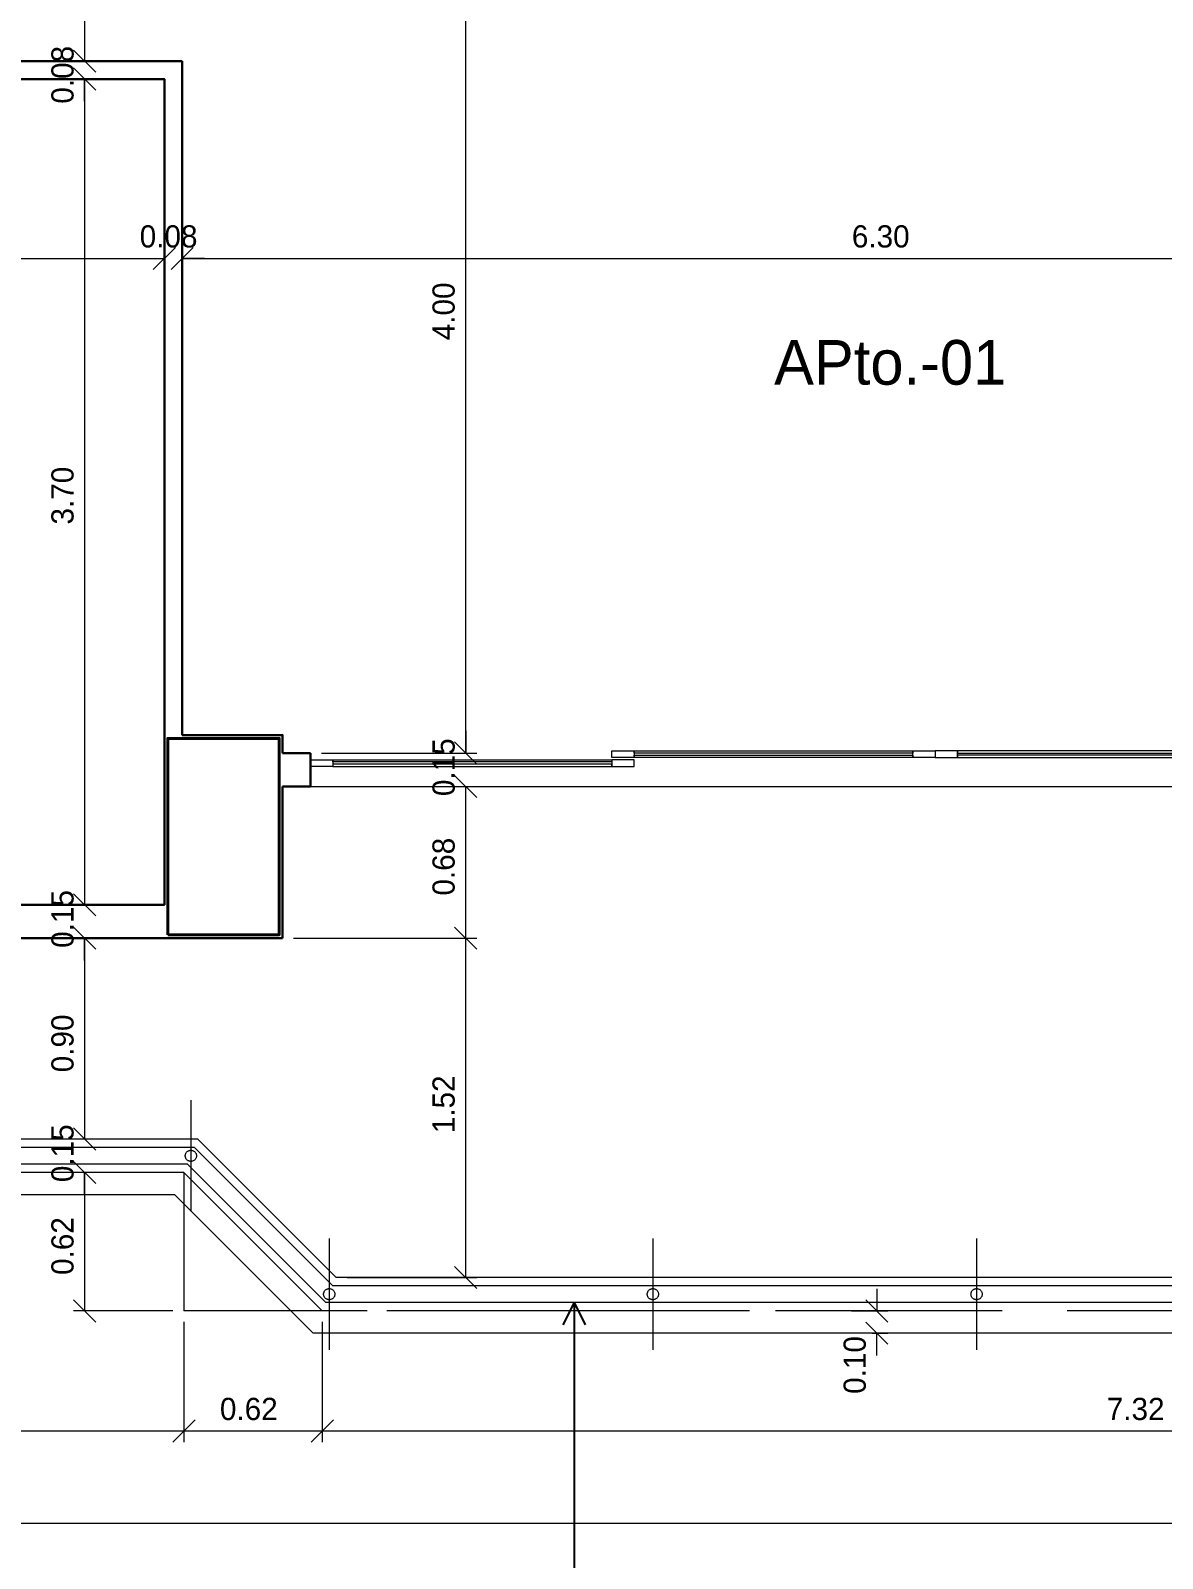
# Model space of a CAD drawing. Header units: metres. Extents: x 2.9 to 62.3, y 8 to 50.1.
# Drawn here: x 20.46 to 25.54, y 11.8 to 18.65 of the extents above; entities that cross this region are included whole.
import ezdxf
from ezdxf.enums import TextEntityAlignment as Align

# ---------------------------------------------------------------- set-up
doc = ezdxf.new("R2010")
doc.units = ezdxf.units.M
doc.header["$MEASUREMENT"] = 0
for name, pattern in [('DGN Style 2', [1.016237, 0.609742, -0.406495]), ('DGN Style 3', [1.422731, 1.016237, -0.406495]), ('DGN Style 4', [1.626995, 0.812989, -0.406495, 0.001016, -0.406495])]:
    doc.linetypes.add(name, pattern=pattern)
doc.layers.get('Defpoints').update_dxf_attribs({"lineweight": 0})
for name, color, linetype, lineweight in [('CORNIJAS_VAR NA PLANTA PTIPO 1', 7, 'Continuous', 0), ('Cotas', 13, 'Continuous', 0), ('Level 1', 7, 'Continuous', 0), ('Level 12', 7, 'Continuous', 0), ('Level 14', 7, 'Continuous', 0), ('Level 24-1', 7, 'Continuous', 0), ('Level 44', 7, 'Continuous', 0), ('Level 50', 7, 'Continuous', 0), ('Level 62-1', 7, 'Continuous', 0), ('Level 7', 7, 'Continuous', 0)]:
    doc.layers.add(name, color=color, linetype=linetype, lineweight=lineweight)
doc.styles.add('Style-INTL_ENGINEERING', font='INTL_ENGINEERING.shx')
doc.dimstyles.get("Standard").update_dxf_attribs({"dimtxt": 0.18, "dimasz": 0.18, "dimexe": 0.18, "dimexo": 0.0625, "dimgap": 0.09, "dimtad": 0, "dimtih": 1, "dimtoh": 1, "dimdec": 4, "dimzin": 1, "dimdsep": 46, "dimtxsty": 'Standard', "dimcen": 0, "dimadec": 0, "dimazin": 0, "dimtfac": 1, "dimtdec": 4, "dimtofl": 0, "dimtmove": 0, "dimatfit": 3, "dimfxl": 0, "dimtolj": 1, "dimtzin": 1, "dimarcsym": 0})

# ---------------------------------------------------------------- blocks, each defined once
blk = doc.blocks.new('PM320')
at = {"layer": 'Level 14', "color": 7, "linetype": 'Continuous', "lineweight": 13, "flags": 128}
for points in [[(1.35, 0.01), (1.45, 0.01), (1.45, -0.0201), (1.35, -0.02)], [(1.45, 0.01), (2.7, 0.01), (2.7, 0), (1.45, -0.0001)], [(2.7, 0.01), (2.8, 0.01), (2.8, -0.02), (2.7, -0.02)], [(2.9, 0.0099), (2.8, 0.01), (2.8, -0.02), (2.9, -0.0201)], [(4.15, 0.01), (2.9, 0.01), (2.9, -0.0001), (4.15, -0.0001)], [(4.25, 0.01), (4.15, 0.01), (4.15, -0.02), (4.25, -0.02)], [(0.0999, -0.06), (0, -0.06), (-0.0001, -0.03), (0.1, -0.03)], [(0.1, -0.03), (1.35, -0.03), (1.35, -0.04), (0.0999, -0.04)], [(1.35, -0.05), (0.0999, -0.05), (0.0999, -0.06), (1.35, -0.06)], [(1.35, -0.06), (1.45, -0.06), (1.45, -0.03), (1.35, -0.03)], [(1.4505, -0.01), (2.7, -0.01), (2.7, -0.02), (1.4506, -0.02)], [(4.1495, -0.01), (2.9, -0.01), (2.9, -0.0201), (4.1495, -0.02)], [(4.25, -0.06), (4.15, -0.06), (4.15, -0.03), (4.25, -0.03)], [(5.5, -0.0301), (4.25, -0.0301), (4.25, -0.04), (5.5, -0.0401)], [(4.25, -0.05), (5.5, -0.0501), (5.5, -0.0601), (4.25, -0.06)], [(5.5, -0.0601), (5.6, -0.0601), (5.6, -0.0301), (5.5, -0.0301)]]:
    blk.add_lwpolyline(points, close=True, dxfattribs=at)
at = {"layer": 'Level 7', "color": 7, "linetype": 'Continuous', "lineweight": 30}
for p, q in [((0, 0), (0, -0.15)), ((5.6, 0.0001), (5.6, -0.1499))]:
    blk.add_line(p, q, dxfattribs=at)
blk = doc.blocks.new('_Oblique')
at = {"color": 0, "linetype": 'ByBlock', "lineweight": -2}
blk.add_line((0.5, 0.5), (-0.5, -0.5), dxfattribs=at)
blk = doc.blocks.new('*D426')
at = {"layer": 'Cotas', "color": 2, "linetype": 'Continuous', "lineweight": 0}
for p, q in [((21.0646, 18.3795), (21.0646, 17.5752)), ((18.0646, 17.6795), (18.0646, 17.5752)), ((18.0646, 17.6247), (21.0646, 17.6247))]:
    blk.add_line(p, q, dxfattribs=at)
at = {"layer": 'Defpoints'}
for p in [(21.0646, 18.429), (18.0646, 17.729), (19.5646, 17.6247), (21.0646, 17.6247)]:
    blk.add_point(p, dxfattribs=at)
at = {"layer": 'Cotas', "color": 2, "linetype": 'Continuous', "lineweight": 0, "xscale": 0.0995, "yscale": 0.0995, "zscale": 0.0995, "rotation": 180}
blk.add_blockref('_Oblique', (18.0646, 17.6247), dxfattribs=at)
at = {"layer": 'Cotas', "color": 2, "linetype": 'Continuous', "lineweight": 0, "xscale": 0.0995, "yscale": 0.0995, "zscale": 0.0995}
blk.add_blockref('_Oblique', (21.0646, 17.6247), dxfattribs=at)
at = {"layer": 'Cotas', "color": 2, "linetype": 'Continuous', "lineweight": 0, "style": 'Style-INTL_ENGINEERING'}
blk.add_text('3.00', height=0.0995, dxfattribs=at).set_placement((19.4141, 17.724), align=Align.MIDDLE_LEFT)
blk = doc.blocks.new('*D427')
at = {"layer": 'Cotas', "color": 2, "linetype": 'Continuous', "lineweight": 0}
for p, q in [((21.1446, 18.4595), (21.1446, 17.5752)), ((21.0646, 18.3795), (21.0646, 17.5752)), ((20.9651, 17.6247), (21.0646, 17.6247)), ((21.2441, 17.6247), (21.1446, 17.6247))]:
    blk.add_line(p, q, dxfattribs=at)
at = {"layer": 'Defpoints'}
for p in [(21.1446, 18.509), (21.0646, 18.429), (21.1046, 17.6247), (21.1446, 17.6247)]:
    blk.add_point(p, dxfattribs=at)
at = {"layer": 'Cotas', "color": 2, "linetype": 'Continuous', "lineweight": 0, "xscale": 0.0995, "yscale": 0.0995, "zscale": 0.0995}
blk.add_blockref('_Oblique', (21.0646, 17.6247), dxfattribs=at)
at = {"layer": 'Cotas', "color": 2, "linetype": 'Continuous', "lineweight": 0, "xscale": 0.0995, "yscale": 0.0995, "zscale": 0.0995, "rotation": 180}
blk.add_blockref('_Oblique', (21.1446, 17.6247), dxfattribs=at)
at = {"layer": 'Cotas', "color": 2, "linetype": 'Continuous', "lineweight": 0, "style": 'Style-INTL_ENGINEERING'}
blk.add_text('0.08', height=0.0995, dxfattribs=at).set_placement((20.9541, 17.724), align=Align.MIDDLE_LEFT)
blk = doc.blocks.new('*D428')
at = {"layer": 'Cotas', "color": 2, "linetype": 'Continuous', "lineweight": 0}
for p, q in [((27.4446, 18.5095), (27.4446, 17.5752)), ((21.1446, 18.4595), (21.1446, 17.5752)), ((21.1446, 17.6247), (27.4446, 17.6247))]:
    blk.add_line(p, q, dxfattribs=at)
at = {"layer": 'Defpoints'}
for p in [(27.4446, 18.559), (21.1446, 18.509), (24.2946, 17.6247), (27.4446, 17.6247)]:
    blk.add_point(p, dxfattribs=at)
at = {"layer": 'Cotas', "color": 2, "linetype": 'Continuous', "lineweight": 0, "xscale": 0.0995, "yscale": 0.0995, "zscale": 0.0995, "rotation": 180}
blk.add_blockref('_Oblique', (21.1446, 17.6247), dxfattribs=at)
at = {"layer": 'Cotas', "color": 2, "linetype": 'Continuous', "lineweight": 0, "xscale": 0.0995, "yscale": 0.0995, "zscale": 0.0995}
blk.add_blockref('_Oblique', (27.4446, 17.6247), dxfattribs=at)
at = {"layer": 'Cotas', "color": 2, "linetype": 'Continuous', "lineweight": 0, "style": 'Style-INTL_ENGINEERING'}
blk.add_text('6.30', height=0.0995, dxfattribs=at).set_placement((24.1457, 17.724), align=Align.MIDDLE_LEFT)
blk = doc.blocks.new('*D471')
at = {"layer": 'Cotas', "color": 2, "linetype": 'Continuous', "lineweight": 0}
for p, q in [((21.7724, 12.8595), (21.7724, 12.3211)), ((29.0877, 12.8595), (29.0877, 12.3211)), ((29.0877, 12.3706), (21.7724, 12.3706))]:
    blk.add_line(p, q, dxfattribs=at)
at = {"layer": 'Defpoints'}
for p in [(21.7724, 12.909), (29.0877, 12.909), (21.7724, 12.3706), (25.43, 12.3706)]:
    blk.add_point(p, dxfattribs=at)
at = {"layer": 'Cotas', "color": 2, "linetype": 'Continuous', "lineweight": 0, "xscale": 0.0995, "yscale": 0.0995, "zscale": 0.0995, "rotation": 180}
blk.add_blockref('_Oblique', (21.7724, 12.3706), dxfattribs=at)
at = {"layer": 'Cotas', "color": 2, "linetype": 'Continuous', "lineweight": 0, "xscale": 0.0995, "yscale": 0.0995, "zscale": 0.0995}
blk.add_blockref('_Oblique', (29.0877, 12.3706), dxfattribs=at)
at = {"layer": 'Cotas', "color": 2, "linetype": 'Continuous', "lineweight": 0, "style": 'Style-INTL_ENGINEERING'}
blk.add_text('7.32', height=0.0995, dxfattribs=at).set_placement((25.2883, 12.4698), align=Align.MIDDLE_LEFT)
blk = doc.blocks.new('*D472')
at = {"layer": 'Cotas', "color": 2, "linetype": 'Continuous', "lineweight": 0}
for p, q in [((21.1524, 12.8595), (21.1524, 12.3211)), ((21.7724, 12.8595), (21.7724, 12.3211)), ((21.7724, 12.3706), (21.1524, 12.3706))]:
    blk.add_line(p, q, dxfattribs=at)
at = {"layer": 'Defpoints'}
for p in [(21.1524, 12.909), (21.7724, 12.909), (21.1524, 12.3706), (21.4624, 12.3706)]:
    blk.add_point(p, dxfattribs=at)
at = {"layer": 'Cotas', "color": 2, "linetype": 'Continuous', "lineweight": 0, "xscale": 0.0995, "yscale": 0.0995, "zscale": 0.0995, "rotation": 180}
blk.add_blockref('_Oblique', (21.1524, 12.3706), dxfattribs=at)
at = {"layer": 'Cotas', "color": 2, "linetype": 'Continuous', "lineweight": 0, "xscale": 0.0995, "yscale": 0.0995, "zscale": 0.0995}
blk.add_blockref('_Oblique', (21.7724, 12.3706), dxfattribs=at)
at = {"layer": 'Cotas', "color": 2, "linetype": 'Continuous', "lineweight": 0, "style": 'Style-INTL_ENGINEERING'}
blk.add_text('0.62', height=0.0995, dxfattribs=at).set_placement((21.3136, 12.4698), align=Align.MIDDLE_LEFT)
blk = doc.blocks.new('*D473')
at = {"layer": 'Cotas', "color": 2, "linetype": 'Continuous', "lineweight": 0}
for p, q in [((18.1346, 12.8595), (18.1346, 12.3211)), ((21.1524, 12.8595), (21.1524, 12.3211)), ((21.1524, 12.3706), (18.1346, 12.3706))]:
    blk.add_line(p, q, dxfattribs=at)
at = {"layer": 'Defpoints'}
for p in [(18.1346, 12.909), (21.1524, 12.909), (18.1346, 12.3706), (19.6435, 12.3706)]:
    blk.add_point(p, dxfattribs=at)
at = {"layer": 'Cotas', "color": 2, "linetype": 'Continuous', "lineweight": 0, "xscale": 0.0995, "yscale": 0.0995, "zscale": 0.0995, "rotation": 180}
blk.add_blockref('_Oblique', (18.1346, 12.3706), dxfattribs=at)
at = {"layer": 'Cotas', "color": 2, "linetype": 'Continuous', "lineweight": 0, "xscale": 0.0995, "yscale": 0.0995, "zscale": 0.0995}
blk.add_blockref('_Oblique', (21.1524, 12.3706), dxfattribs=at)
at = {"layer": 'Cotas', "color": 2, "linetype": 'Continuous', "lineweight": 0, "style": 'Style-INTL_ENGINEERING'}
blk.add_text('3.02', height=0.0995, dxfattribs=at).set_placement((19.4974, 12.4698), align=Align.MIDDLE_LEFT)
blk = doc.blocks.new('*D276')
at = {"layer": 'Cotas', "color": 2, "linetype": 'Continuous', "lineweight": 0}
for p, q in [((10.3745, 12.8595), (10.3745, 11.9063)), ((50.6246, 12.8595), (50.6246, 11.9063)), ((50.6246, 11.9558), (10.3745, 11.9558))]:
    blk.add_line(p, q, dxfattribs=at)
at = {"layer": 'Defpoints'}
for p in [(10.3745, 12.909), (50.6246, 12.909), (10.3745, 11.9558), (30.4996, 11.9558)]:
    blk.add_point(p, dxfattribs=at)
at = {"layer": 'Cotas', "color": 2, "linetype": 'Continuous', "lineweight": 0, "xscale": 0.0995, "yscale": 0.0995, "zscale": 0.0995, "rotation": 180}
blk.add_blockref('_Oblique', (10.3745, 11.9558), dxfattribs=at)
at = {"layer": 'Cotas', "color": 2, "linetype": 'Continuous', "lineweight": 0, "xscale": 0.0995, "yscale": 0.0995, "zscale": 0.0995}
blk.add_blockref('_Oblique', (50.6246, 11.9558), dxfattribs=at)
at = {"layer": 'Cotas', "color": 2, "linetype": 'Continuous', "lineweight": 0, "style": 'Style-INTL_ENGINEERING'}
blk.add_text('40.25', height=0.0995, dxfattribs=at).set_placement((30.3088, 12.0551), align=Align.MIDDLE_LEFT)
blk = doc.blocks.new('*D485')
at = {"layer": 'Cotas', "color": 2, "linetype": 'Continuous', "lineweight": 0}
for p, q in [((21.1151, 19.409), (20.6576, 19.409)), ((20.7071, 19.409), (20.7071, 18.509)), ((21.0951, 18.509), (20.6576, 18.509))]:
    blk.add_line(p, q, dxfattribs=at)
at = {"layer": 'Defpoints'}
for p in [(21.1645, 19.409), (20.7071, 18.959), (20.7071, 18.509), (21.1446, 18.509)]:
    blk.add_point(p, dxfattribs=at)
at = {"layer": 'Cotas', "color": 2, "linetype": 'Continuous', "lineweight": 0, "xscale": 0.0995, "yscale": 0.0995, "zscale": 0.0995}
for p, rotation in [((20.7071, 19.409), 90), ((20.7071, 18.509), 270)]:
    blk.add_blockref('_Oblique', p, dxfattribs=dict(at, rotation=rotation))
at = {"layer": 'Cotas', "color": 2, "linetype": 'Continuous', "lineweight": 0, "style": 'Style-INTL_ENGINEERING'}
blk.add_text('0.90', height=0.0995, rotation=90, dxfattribs=at).set_placement((20.6079, 18.8082), align=Align.MIDDLE_LEFT)
blk = doc.blocks.new('*D486')
at = {"layer": 'Cotas', "color": 2, "linetype": 'Continuous', "lineweight": 0}
for p, q in [((20.7071, 18.6085), (20.7071, 18.509)), ((21.0951, 18.509), (20.6576, 18.509)), ((21.015, 18.429), (20.6576, 18.429)), ((20.7071, 18.3295), (20.7071, 18.429))]:
    blk.add_line(p, q, dxfattribs=at)
at = {"layer": 'Defpoints'}
for p in [(21.1446, 18.509), (20.7071, 18.469), (20.7071, 18.429), (21.0646, 18.429)]:
    blk.add_point(p, dxfattribs=at)
at = {"layer": 'Cotas', "color": 2, "linetype": 'Continuous', "lineweight": 0, "xscale": 0.0995, "yscale": 0.0995, "zscale": 0.0995}
for p, rotation in [((20.7071, 18.509), 270), ((20.7071, 18.429), 90)]:
    blk.add_blockref('_Oblique', p, dxfattribs=dict(at, rotation=rotation))
at = {"layer": 'Cotas', "color": 2, "linetype": 'Continuous', "lineweight": 0, "style": 'Style-INTL_ENGINEERING'}
blk.add_text('0.08', height=0.0995, rotation=90, dxfattribs=at).set_placement((20.6079, 18.3186), align=Align.MIDDLE_LEFT)
blk = doc.blocks.new('*D487')
at = {"layer": 'Cotas', "color": 2, "linetype": 'Continuous', "lineweight": 0}
for p, q in [((21.015, 18.429), (20.6576, 18.429)), ((20.7071, 18.429), (20.7071, 14.7288)), ((21.015, 14.7288), (20.6576, 14.7288))]:
    blk.add_line(p, q, dxfattribs=at)
at = {"layer": 'Defpoints'}
for p in [(21.0646, 18.429), (20.7071, 16.5789), (20.7071, 14.7288), (21.0646, 14.7288)]:
    blk.add_point(p, dxfattribs=at)
at = {"layer": 'Cotas', "color": 2, "linetype": 'Continuous', "lineweight": 0, "xscale": 0.0995, "yscale": 0.0995, "zscale": 0.0995}
for p, rotation in [((20.7071, 18.429), 90), ((20.7071, 14.7288), 270)]:
    blk.add_blockref('_Oblique', p, dxfattribs=dict(at, rotation=rotation))
at = {"layer": 'Cotas', "color": 2, "linetype": 'Continuous', "lineweight": 0, "style": 'Style-INTL_ENGINEERING'}
blk.add_text('3.70', height=0.0995, rotation=90, dxfattribs=at).set_placement((20.6079, 16.4328), align=Align.MIDDLE_LEFT)
blk = doc.blocks.new('*D488')
at = {"layer": 'Cotas', "color": 2, "linetype": 'Continuous', "lineweight": 0}
for p, q in [((20.7071, 14.8283), (20.7071, 14.7288)), ((21.015, 14.7288), (20.6576, 14.7288)), ((20.93, 14.579), (20.6576, 14.579)), ((20.7071, 14.4795), (20.7071, 14.579))]:
    blk.add_line(p, q, dxfattribs=at)
at = {"layer": 'Defpoints'}
for p in [(21.0646, 14.7288), (20.7071, 14.6539), (20.7071, 14.579), (20.9795, 14.579)]:
    blk.add_point(p, dxfattribs=at)
at = {"layer": 'Cotas', "color": 2, "linetype": 'Continuous', "lineweight": 0, "xscale": 0.0995, "yscale": 0.0995, "zscale": 0.0995}
for p, rotation in [((20.7071, 14.7288), 270), ((20.7071, 14.579), 90)]:
    blk.add_blockref('_Oblique', p, dxfattribs=dict(at, rotation=rotation))
at = {"layer": 'Cotas', "color": 2, "linetype": 'Continuous', "lineweight": 0, "style": 'Style-INTL_ENGINEERING'}
blk.add_text('0.15', height=0.0995, rotation=90, dxfattribs=at).set_placement((20.6079, 14.5359), align=Align.MIDDLE_LEFT)
blk = doc.blocks.new('*D489')
at = {"layer": 'Cotas', "color": 2, "linetype": 'Continuous', "lineweight": 0}
for p, q in [((20.93, 14.579), (20.6576, 14.579)), ((20.7071, 14.579), (20.7071, 13.679)), ((21.165, 13.679), (20.6576, 13.679))]:
    blk.add_line(p, q, dxfattribs=at)
at = {"layer": 'Defpoints'}
for p in [(20.9795, 14.579), (20.7071, 14.129), (20.7071, 13.679), (21.2145, 13.679)]:
    blk.add_point(p, dxfattribs=at)
at = {"layer": 'Cotas', "color": 2, "linetype": 'Continuous', "lineweight": 0, "xscale": 0.0995, "yscale": 0.0995, "zscale": 0.0995}
for p, rotation in [((20.7071, 14.579), 90), ((20.7071, 13.679), 270)]:
    blk.add_blockref('_Oblique', p, dxfattribs=dict(at, rotation=rotation))
at = {"layer": 'Cotas', "color": 2, "linetype": 'Continuous', "lineweight": 0, "style": 'Style-INTL_ENGINEERING'}
blk.add_text('0.90', height=0.0995, rotation=90, dxfattribs=at).set_placement((20.6079, 13.9782), align=Align.MIDDLE_LEFT)
blk = doc.blocks.new('*D490')
at = {"layer": 'Cotas', "color": 2, "linetype": 'Continuous', "lineweight": 0}
for p, q in [((20.7071, 13.7785), (20.7071, 13.679)), ((21.165, 13.679), (20.6576, 13.679)), ((21.1029, 13.529), (20.6576, 13.529)), ((20.7071, 13.4295), (20.7071, 13.529))]:
    blk.add_line(p, q, dxfattribs=at)
at = {"layer": 'Defpoints'}
for p in [(21.2145, 13.679), (20.7071, 13.604), (20.7071, 13.529), (21.1524, 13.529)]:
    blk.add_point(p, dxfattribs=at)
at = {"layer": 'Cotas', "color": 2, "linetype": 'Continuous', "lineweight": 0, "xscale": 0.0995, "yscale": 0.0995, "zscale": 0.0995}
for p, rotation in [((20.7071, 13.679), 270), ((20.7071, 13.529), 90)]:
    blk.add_blockref('_Oblique', p, dxfattribs=dict(at, rotation=rotation))
at = {"layer": 'Cotas', "color": 2, "linetype": 'Continuous', "lineweight": 0, "style": 'Style-INTL_ENGINEERING'}
blk.add_text('0.15', height=0.0995, rotation=90, dxfattribs=at).set_placement((20.6079, 13.486), align=Align.MIDDLE_LEFT)
blk = doc.blocks.new('*D491')
at = {"layer": 'Cotas', "color": 2, "linetype": 'Continuous', "lineweight": 0}
for p, q in [((21.1029, 13.529), (20.6576, 13.529)), ((20.7071, 13.529), (20.7071, 12.909)), ((21.1029, 12.909), (20.6576, 12.909))]:
    blk.add_line(p, q, dxfattribs=at)
at = {"layer": 'Defpoints'}
for p in [(21.1524, 13.529), (20.7071, 13.219), (20.7071, 12.909), (21.1524, 12.909)]:
    blk.add_point(p, dxfattribs=at)
at = {"layer": 'Cotas', "color": 2, "linetype": 'Continuous', "lineweight": 0, "xscale": 0.0995, "yscale": 0.0995, "zscale": 0.0995}
for p, rotation in [((20.7071, 13.529), 90), ((20.7071, 12.909), 270)]:
    blk.add_blockref('_Oblique', p, dxfattribs=dict(at, rotation=rotation))
at = {"layer": 'Cotas', "color": 2, "linetype": 'Continuous', "lineweight": 0, "style": 'Style-INTL_ENGINEERING'}
blk.add_text('0.62', height=0.0995, rotation=90, dxfattribs=at).set_placement((20.6079, 13.0702), align=Align.MIDDLE_LEFT)
blk = doc.blocks.new('*D531')
at = {"layer": 'Cotas', "color": 2, "linetype": 'Continuous', "lineweight": 0}
for p, q in [((21.7691, 15.259), (22.4646, 15.259)), ((22.4151, 14.579), (22.4151, 15.259)), ((21.644, 14.579), (22.4646, 14.579))]:
    blk.add_line(p, q, dxfattribs=at)
at = {"layer": 'Defpoints'}
for p in [(21.7196, 15.259), (22.4151, 15.259), (22.4151, 14.919), (21.5945, 14.579)]:
    blk.add_point(p, dxfattribs=at)
at = {"layer": 'Cotas', "color": 2, "linetype": 'Continuous', "lineweight": 0, "xscale": 0.0995, "yscale": 0.0995, "zscale": 0.0995}
for p, rotation in [((22.4151, 15.259), 90), ((22.4151, 14.579), 270)]:
    blk.add_blockref('_Oblique', p, dxfattribs=dict(at, rotation=rotation))
at = {"layer": 'Cotas', "color": 2, "linetype": 'Continuous', "lineweight": 0, "style": 'Style-INTL_ENGINEERING'}
blk.add_text('0.68', height=0.0995, rotation=90, dxfattribs=at).set_placement((22.3159, 14.7702), align=Align.MIDDLE_LEFT)
blk = doc.blocks.new('*D532')
at = {"layer": 'Cotas', "color": 2, "linetype": 'Continuous', "lineweight": 0}
for p, q in [((22.4151, 15.5083), (22.4151, 15.4088)), ((21.7691, 15.4088), (22.4646, 15.4088)), ((21.7691, 15.259), (22.4646, 15.259)), ((22.4151, 15.1595), (22.4151, 15.259))]:
    blk.add_line(p, q, dxfattribs=at)
at = {"layer": 'Defpoints'}
for p in [(21.7196, 15.4088), (22.4151, 15.4088), (22.4151, 15.3339), (21.7196, 15.259)]:
    blk.add_point(p, dxfattribs=at)
at = {"layer": 'Cotas', "color": 2, "linetype": 'Continuous', "lineweight": 0, "xscale": 0.0995, "yscale": 0.0995, "zscale": 0.0995}
for p, rotation in [((22.4151, 15.4088), 270), ((22.4151, 15.259), 90)]:
    blk.add_blockref('_Oblique', p, dxfattribs=dict(at, rotation=rotation))
at = {"layer": 'Cotas', "color": 2, "linetype": 'Continuous', "lineweight": 0, "style": 'Style-INTL_ENGINEERING'}
blk.add_text('0.15', height=0.0995, rotation=90, dxfattribs=at).set_placement((22.3159, 15.2159), align=Align.MIDDLE_LEFT)
blk = doc.blocks.new('*D533')
at = {"layer": 'Cotas', "color": 2, "linetype": 'Continuous', "lineweight": 0}
for p, q in [((22.54, 19.409), (22.3656, 19.409)), ((22.4151, 15.4088), (22.4151, 19.409)), ((21.7691, 15.4088), (22.4646, 15.4088))]:
    blk.add_line(p, q, dxfattribs=at)
at = {"layer": 'Defpoints'}
for p in [(22.4151, 19.409), (22.5895, 19.409), (22.4151, 17.4089), (21.7196, 15.4088)]:
    blk.add_point(p, dxfattribs=at)
at = {"layer": 'Cotas', "color": 2, "linetype": 'Continuous', "lineweight": 0, "xscale": 0.0995, "yscale": 0.0995, "zscale": 0.0995}
for p, rotation in [((22.4151, 19.409), 90), ((22.4151, 15.4088), 270)]:
    blk.add_blockref('_Oblique', p, dxfattribs=dict(at, rotation=rotation))
at = {"layer": 'Cotas', "color": 2, "linetype": 'Continuous', "lineweight": 0, "style": 'Style-INTL_ENGINEERING'}
blk.add_text('4.00', height=0.0995, rotation=90, dxfattribs=at).set_placement((22.3159, 17.2585), align=Align.MIDDLE_LEFT)
blk = doc.blocks.new('*D289')
at = {"layer": 'Cotas', "color": 2, "linetype": 'Continuous', "lineweight": 0}
for p, q in [((21.644, 14.579), (22.4646, 14.579)), ((22.4151, 13.059), (22.4151, 14.579)), ((21.884, 13.059), (22.4646, 13.059))]:
    blk.add_line(p, q, dxfattribs=at)
at = {"layer": 'Defpoints'}
for p in [(21.5945, 14.579), (22.4151, 14.579), (22.4151, 13.819), (21.8345, 13.059)]:
    blk.add_point(p, dxfattribs=at)
at = {"layer": 'Cotas', "color": 2, "linetype": 'Continuous', "lineweight": 0, "xscale": 0.0995, "yscale": 0.0995, "zscale": 0.0995}
for p, rotation in [((22.4151, 14.579), 90), ((22.4151, 13.059), 270)]:
    blk.add_blockref('_Oblique', p, dxfattribs=dict(at, rotation=rotation))
at = {"layer": 'Cotas', "color": 2, "linetype": 'Continuous', "lineweight": 0, "style": 'Style-INTL_ENGINEERING'}
blk.add_text('1.52', height=0.0995, rotation=90, dxfattribs=at).set_placement((22.3159, 13.7053), align=Align.MIDDLE_LEFT)
blk = doc.blocks.new('*U133')
at = {"layer": 'Level 1', "color": 3, "linetype": 'DGN Style 4', "lineweight": 0}
blk.add_line((0, 0.25), (0, -0.25), dxfattribs=at)
at = {"layer": 'Level 50', "color": 190, "linetype": 'DGN Style 2', "lineweight": 0}
blk.add_circle((0, 0), 0.025, dxfattribs=at)
blk = doc.blocks.new('*U134')
at = {"layer": 'Level 1', "color": 3, "linetype": 'DGN Style 4', "lineweight": 0}
blk.add_line((0, 0.25), (0, -0.25), dxfattribs=at)
at = {"layer": 'Level 50', "color": 190, "linetype": 'DGN Style 2', "lineweight": 0}
blk.add_circle((0, 0), 0.025, dxfattribs=at)
blk = doc.blocks.new('*U148')
at = {"layer": 'Level 1', "color": 3, "linetype": 'DGN Style 4', "lineweight": 0}
blk.add_line((0, 0.25), (0, -0.25), dxfattribs=at)
at = {"layer": 'Level 50', "color": 190, "linetype": 'DGN Style 2', "lineweight": 0}
blk.add_circle((0, 0), 0.025, dxfattribs=at)
blk = doc.blocks.new('*U149')
at = {"layer": 'Level 1', "color": 3, "linetype": 'DGN Style 4', "lineweight": 0}
blk.add_line((0, 0.25), (0, -0.25), dxfattribs=at)
at = {"layer": 'Level 50', "color": 190, "linetype": 'DGN Style 2', "lineweight": 0}
blk.add_circle((0, 0), 0.025, dxfattribs=at)
blk = doc.blocks.new('*U103')
at = {"layer": 'CORNIJAS_VAR NA PLANTA PTIPO 1', "color": 7, "linetype": 'Continuous', "lineweight": 13}
for p, q in [((-9.2853, -4.12), (-12.3653, -4.12)), ((-8.6653, -4.74), (-9.2853, -4.12)), ((-1.4743, -4.74), (-8.6653, -4.74))]:
    blk.add_line(p, q, dxfattribs=at)
at = {"layer": 'CORNIJAS_VAR NA PLANTA PTIPO 1', "color": 7, "linetype": 'DGN Style 3', "lineweight": 13}
for p, q in [((-9.3474, -4.27), (-12.3653, -4.27)), ((-8.7274, -4.89), (-9.3474, -4.27)), ((-1.4122, -4.89), (-8.7274, -4.89))]:
    blk.add_line(p, q, dxfattribs=at)
at = {"layer": 'Level 50', "color": 190, "linetype": 'Continuous', "lineweight": 13}
for p, q in [((-9.3008, -4.1575), (-12.3653, -4.1575)), ((-8.6808, -4.7775), (-9.3008, -4.1575)), ((-9.3319, -4.2325), (-12.3653, -4.2325)), ((-8.7119, -4.8525), (-9.3319, -4.2325)), ((-1.4588, -4.7775), (-8.6808, -4.7775)), ((-1.4277, -4.8525), (-8.7119, -4.8525))]:
    blk.add_line(p, q, dxfattribs=at)
at = {"layer": 'Level 62-1', "color": 7, "linetype": 'Continuous', "lineweight": 13}
for p, q in [((-9.3889, -4.37), (-12.3653, -4.37)), ((-8.7689, -4.99), (-9.3889, -4.37)), ((-1.3708, -4.99), (-8.7689, -4.99))]:
    blk.add_line(p, q, dxfattribs=at)
at = {"layer": 'Level 50', "color": 190, "linetype": 'DGN Style 2', "lineweight": 0}
for name, p in [('*U133', (-9.3164, -4.195)), ('*U134', (-8.6964, -4.815)), ('*U149', (-7.2458, -4.815)), ('*U148', (-5.7951, -4.815))]:
    blk.add_blockref(name, p, dxfattribs=at)
blk = doc.blocks.new('TerminatorOpen')
at = {"color": 0, "linetype": 'ByBlock', "lineweight": -2}
for q in [(-1, 0.5), (-1, 0), (-1, -0.5)]:
    blk.add_line((0, 0), q, dxfattribs=at)
blk = doc.blocks.new('*D376')
at = {"layer": 'Cotas', "color": 2, "linetype": 'Continuous', "lineweight": 0}
for p, q in [((24.2577, 13.0085), (24.2577, 12.909)), ((24.1447, 12.909), (24.3072, 12.909)), ((24.2363, 12.809), (24.3072, 12.809)), ((24.2577, 12.7095), (24.2577, 12.809))]:
    blk.add_line(p, q, dxfattribs=at)
at = {"layer": 'Defpoints'}
for p in [(24.0952, 12.909), (24.1868, 12.809), (24.2577, 12.809), (24.2577, 12.6597)]:
    blk.add_point(p, dxfattribs=at)
at = {"layer": 'Cotas', "color": 2, "linetype": 'Continuous', "lineweight": 0, "xscale": 0.0995, "yscale": 0.0995, "zscale": 0.0995}
for p, rotation in [((24.2577, 12.909), 270), ((24.2577, 12.809), 90)]:
    blk.add_blockref('_Oblique', p, dxfattribs=dict(at, rotation=rotation))
at = {"layer": 'Cotas', "color": 2, "linetype": 'Continuous', "lineweight": 0, "style": 'Style-INTL_ENGINEERING'}
blk.add_text('0.10', height=0.0995, rotation=90, dxfattribs=at).set_placement((24.1585, 12.5373), align=Align.MIDDLE_LEFT)

msp = doc.modelspace()

# ---------------------------------------------------------------- linework, layer by layer
at = {"layer": 'CORNIJAS_VAR NA PLANTA PTIPO 1', "color": 7, "linetype": 'Continuous', "lineweight": 30}
for p, q in [((18.8646, 18.509), (21.1445, 18.509)), ((21.1445, 15.4896), (21.1445, 18.509)), ((21.7196, 15.4088), (21.5945, 15.4088)), ((21.7196, 15.259), (21.5945, 15.259)), ((20.3646, 14.579), (21.5945, 14.579))]:
    msp.add_line(p, q, dxfattribs=at)
at = {"layer": 'CORNIJAS_VAR NA PLANTA PTIPO 1', "color": 7, "linetype": 'Continuous', "lineweight": 0}
msp.add_line((21.7196, 15.259), (27.3195, 15.259), dxfattribs=at)
at = {"layer": 'CORNIJAS_VAR NA PLANTA PTIPO 1', "color": 7, "linetype": 'Continuous', "lineweight": 30, "flags": 128}
for points in [[(18.8646, 18.429), (21.0646, 18.429), (21.0646, 14.7288), (20.3745, 14.7288)], [(21.1445, 15.4896), (21.5945, 15.4896), (21.5945, 15.4088)], [(21.5945, 15.259), (21.5945, 14.579)]]:
    msp.add_lwpolyline(points, dxfattribs=at)
at = {"layer": 'Cotas', "color": 2, "linetype": 'Continuous', "lineweight": 0}
for p in [(21.1524, 13.529), (21.7724, 12.909)]:
    msp.add_line(p, (21.1524, 12.909), dxfattribs=at)
at = {"layer": 'Level 24-1', "color": 7, "linetype": 'DGN Style 2', "lineweight": 0, "flags": 128}
msp.add_lwpolyline([(33.7253, 21.9391), (38.0346, 21.939), (38.0346, 22.689), (46.8646, 22.689), (46.8646, 21.289), (50.6245, 21.289), (50.6245, 14.579), (49.9246, 14.579), (49.9246, 14.079), (49.3745, 13.529), (39.8467, 13.529), (39.2267, 12.909), (31.9114, 12.909), (31.6938, 13.1263), (29.3053, 13.1263), (29.0877, 12.909), (21.7724, 12.909), (21.1524, 13.529), (11.6245, 13.529), (11.0746, 14.079), (11.0746, 14.579), (10.3745, 14.579), (10.3745, 21.289), (14.1346, 21.289), (14.1346, 22.689), (22.9645, 22.689), (22.9645, 21.939), (27.2738, 21.939), (27.2738, 26.7246), (33.7241, 26.7246), (33.7253, 21.9391)], dxfattribs=at)
at = {"layer": 'Level 44', "color": 1, "linetype": 'Continuous', "lineweight": 40, "flags": 128}
msp.add_lwpolyline([(21.0795, 14.5946), (21.5795, 14.5946), (21.5795, 15.4746), (21.0795, 15.4746)], close=True, dxfattribs=at)

# ---------------------------------------------------------------- block references
at = {"layer": 'Level 62-1', "color": 7, "linetype": 'Continuous', "lineweight": 13}
msp.add_blockref('*U103', (30.4998, 17.799), dxfattribs=at)
at = {"layer": 'Level 7', "color": 7, "linetype": 'Continuous', "lineweight": 13, "xscale": 0.9999953434767954, "yscale": 0.9999953434767954, "rotation": 0.0008004178802408002}
msp.add_blockref('PM320', (21.7196, 15.4089), dxfattribs=at)

# ---------------------------------------------------------------- texts
at = {"layer": 'Defpoints', "color": 2, "linetype": 'Continuous', "lineweight": 30, "insert": (24.3178, 17.1581), "char_height": 0.2, "attachment_point": 5, "line_spacing_factor": 1.200006, "style": 'Style-INTL_ENGINEERING'}
msp.add_mtext('APto.-01\\P', dxfattribs=at)

# ---------------------------------------------------------------- dimensions: what is measured, and where the dimension line sits
at = {"layer": 'Cotas', "color": 2, "linetype": 'Continuous', "lineweight": 0}
for base, p1, p2, angle, picture, middle in [((20.7071, 18.509), (21.1645, 19.409), (21.1445, 18.509), 270, '*D485', (20.7071, 18.959)), ((22.4151, 19.409), (21.7196, 15.4088), (22.5895, 19.409), 90, '*D533', (22.4151, 17.4089)), ((20.7071, 14.7288), (21.0646, 18.429), (21.0646, 14.7288), 270, '*D487', (20.7071, 16.5789)), ((22.4151, 15.259), (21.5945, 14.579), (21.7196, 15.259), 90, '*D531', (22.4151, 14.919)), ((20.7071, 13.679), (20.9795, 14.579), (21.2145, 13.679), 270, '*D489', (20.7071, 14.129)), ((22.4151, 14.579), (21.8345, 13.059), (21.5945, 14.579), 90, '*D289', (22.4151, 13.819)), ((20.7071, 12.909), (21.1524, 13.529), (21.1524, 12.909), 270, '*D491', (20.7071, 13.219)), ((10.3745, 11.9558), (50.6245, 12.909), (10.3745, 12.909), 180, '*D276', (30.4996, 11.9558)), ((18.1346, 12.3706), (21.1524, 12.909), (18.1346, 12.909), 180, '*D473', (19.6435, 12.3706)), ((21.1524, 12.3706), (21.7724, 12.909), (21.1524, 12.909), 180, '*D472', (21.4624, 12.3706)), ((21.7724, 12.3706), (29.0877, 12.909), (21.7724, 12.909), 180, '*D471', (25.43, 12.3706))]:
    dim = msp.add_linear_dim(base=base, p1=p1, p2=p2, angle=angle, dimstyle='Standard', override={"dimtxt": 0.0995, "dimasz": 0.0995, "dimexe": 0.0495, "dimexo": 0.0495, "dimgap": 0.0495, "dimtad": 1, "dimtih": 0, "dimtoh": 0, "dimdec": 2, "dimzin": 3, "dimtxsty": 'Style-INTL_ENGINEERING', "dimblk": 'Oblique', "dimclre": 2, "dimtdec": 2, "dimatfit": 1, "dimtolj": 0, "dimtzin": 3, "dimlwe": 0}, dxfattribs=at)
    dim.commit()
    dim.dimension.update_dxf_attribs({"geometry": picture, "text_midpoint": middle})
for base, p1, p2, angle, override, picture, middle in [((20.7071, 18.429), (21.1445, 18.509), (21.0646, 18.429), 270, {"dimtxt": 0.0995, "dimasz": 0.0995, "dimexe": 0.0495, "dimexo": 0.0495, "dimgap": 0.0495, "dimtad": 1, "dimtih": 0, "dimtoh": 0, "dimdec": 2, "dimzin": 3, "dimtxsty": 'Style-INTL_ENGINEERING', "dimblk": 'Oblique', "dimclre": 2, "dimtdec": 2, "dimatfit": 1, "dimtolj": 0, "dimtzin": 3, "dimlwe": 0}, '*D486', (20.7071, 18.469)), ((22.4151, 15.4088), (21.7196, 15.259), (21.7196, 15.4088), 90, {"dimtxt": 0.0995, "dimasz": 0.0995, "dimexe": 0.0495, "dimexo": 0.0495, "dimgap": 0.0495, "dimtad": 1, "dimtih": 0, "dimtoh": 0, "dimdec": 2, "dimzin": 3, "dimtxsty": 'Style-INTL_ENGINEERING', "dimblk": 'Oblique', "dimclre": 2, "dimtdec": 2, "dimatfit": 1, "dimtolj": 0, "dimtzin": 3, "dimlwe": 0}, '*D532', (22.4151, 15.3339)), ((20.7071, 14.579), (21.0646, 14.7288), (20.9795, 14.579), 270, {"dimtxt": 0.0995, "dimasz": 0.0995, "dimexe": 0.0495, "dimexo": 0.0495, "dimgap": 0.0495, "dimtad": 1, "dimtih": 0, "dimtoh": 0, "dimdec": 2, "dimzin": 3, "dimtxsty": 'Style-INTL_ENGINEERING', "dimblk": 'Oblique', "dimclre": 2, "dimtdec": 2, "dimatfit": 1, "dimtolj": 0, "dimtzin": 3, "dimlwe": 0}, '*D488', (20.7071, 14.6539)), ((20.7071, 13.529), (21.2145, 13.679), (21.1524, 13.529), 270, {"dimtxt": 0.0995, "dimasz": 0.0995, "dimexe": 0.0495, "dimexo": 0.0495, "dimgap": 0.0495, "dimtad": 1, "dimtih": 0, "dimtoh": 0, "dimdec": 2, "dimzin": 3, "dimtxsty": 'Style-INTL_ENGINEERING', "dimblk": 'Oblique', "dimclre": 2, "dimtdec": 2, "dimatfit": 1, "dimtolj": 0, "dimtzin": 3, "dimlwe": 0}, '*D490', (20.7071, 13.604)), ((24.2577, 12.809), (24.0952, 12.909), (24.1868, 12.809), 270, {"dimtxt": 0.0995, "dimasz": 0.0995, "dimexe": 0.0495, "dimexo": 0.0495, "dimgap": 0.0495, "dimtad": 1, "dimtih": 0, "dimtoh": 0, "dimdec": 2, "dimzin": 3, "dimtxsty": 'Style-INTL_ENGINEERING', "dimblk": 'Oblique', "dimclre": 2, "dimtdec": 2, "dimatfit": 1, "dimfrac": 2, "dimtolj": 0, "dimtzin": 3, "dimlwe": 0}, '*D376', (24.2577, 12.6597))]:
    dim = msp.add_linear_dim(base=base, p1=p1, p2=p2, angle=angle, dimstyle='Standard', override=override, dxfattribs=at)
    dim.commit()
    dim.dimension.update_dxf_attribs({"geometry": picture, "text_midpoint": middle, "dimtype": 160})
for base, p1, p2, picture, middle in [((27.4446, 17.6247), (21.1445, 18.509), (27.4446, 18.559), '*D428', (24.2946, 17.6247)), ((21.0646, 17.6247), (18.0646, 17.729), (21.0646, 18.429), '*D426', (19.5646, 17.6247))]:
    dim = msp.add_linear_dim(base=base, p1=p1, p2=p2, dimstyle='Standard', override={"dimtxt": 0.0995, "dimasz": 0.0995, "dimexe": 0.0495, "dimexo": 0.0495, "dimgap": 0.0495, "dimtad": 1, "dimtih": 0, "dimtoh": 0, "dimdec": 2, "dimzin": 3, "dimtxsty": 'Style-INTL_ENGINEERING', "dimblk": 'Oblique', "dimclre": 2, "dimtdec": 2, "dimatfit": 1, "dimtolj": 0, "dimtzin": 3, "dimlwe": 0}, dxfattribs=at)
    dim.commit()
    dim.dimension.update_dxf_attribs({"geometry": picture, "text_midpoint": middle})
dim = msp.add_linear_dim(base=(21.1445, 17.6247), p1=(21.0646, 18.429), p2=(21.1445, 18.509), dimstyle='Standard', override={"dimtxt": 0.0995, "dimasz": 0.0995, "dimexe": 0.0495, "dimexo": 0.0495, "dimgap": 0.0495, "dimtad": 1, "dimtih": 0, "dimtoh": 0, "dimdec": 2, "dimzin": 3, "dimtxsty": 'Style-INTL_ENGINEERING', "dimblk": 'Oblique', "dimclre": 2, "dimtdec": 2, "dimatfit": 1, "dimtolj": 0, "dimtzin": 3, "dimlwe": 0}, dxfattribs=at)
dim.commit()
dim.dimension.update_dxf_attribs({"geometry": '*D427', "text_midpoint": (21.1046, 17.6247), "dimtype": 160})

# ---------------------------------------------------------------- leaders
at = {"layer": 'Level 12', "color": 2, "linetype": 'Continuous', "lineweight": 13}
msp.add_leader([(22.9005, 12.9465), (22.9005, 11.465)], dimstyle='Standard', override={"dimtxt": 0.0995, "dimasz": 0.0995, "dimgap": 0, "dimtad": 1, "dimtxsty": 'Style-INTL_ENGINEERING', "dimldrblk": 'TerminatorOpen'}, dxfattribs=at)

doc.saveas('drawing.dxf')
